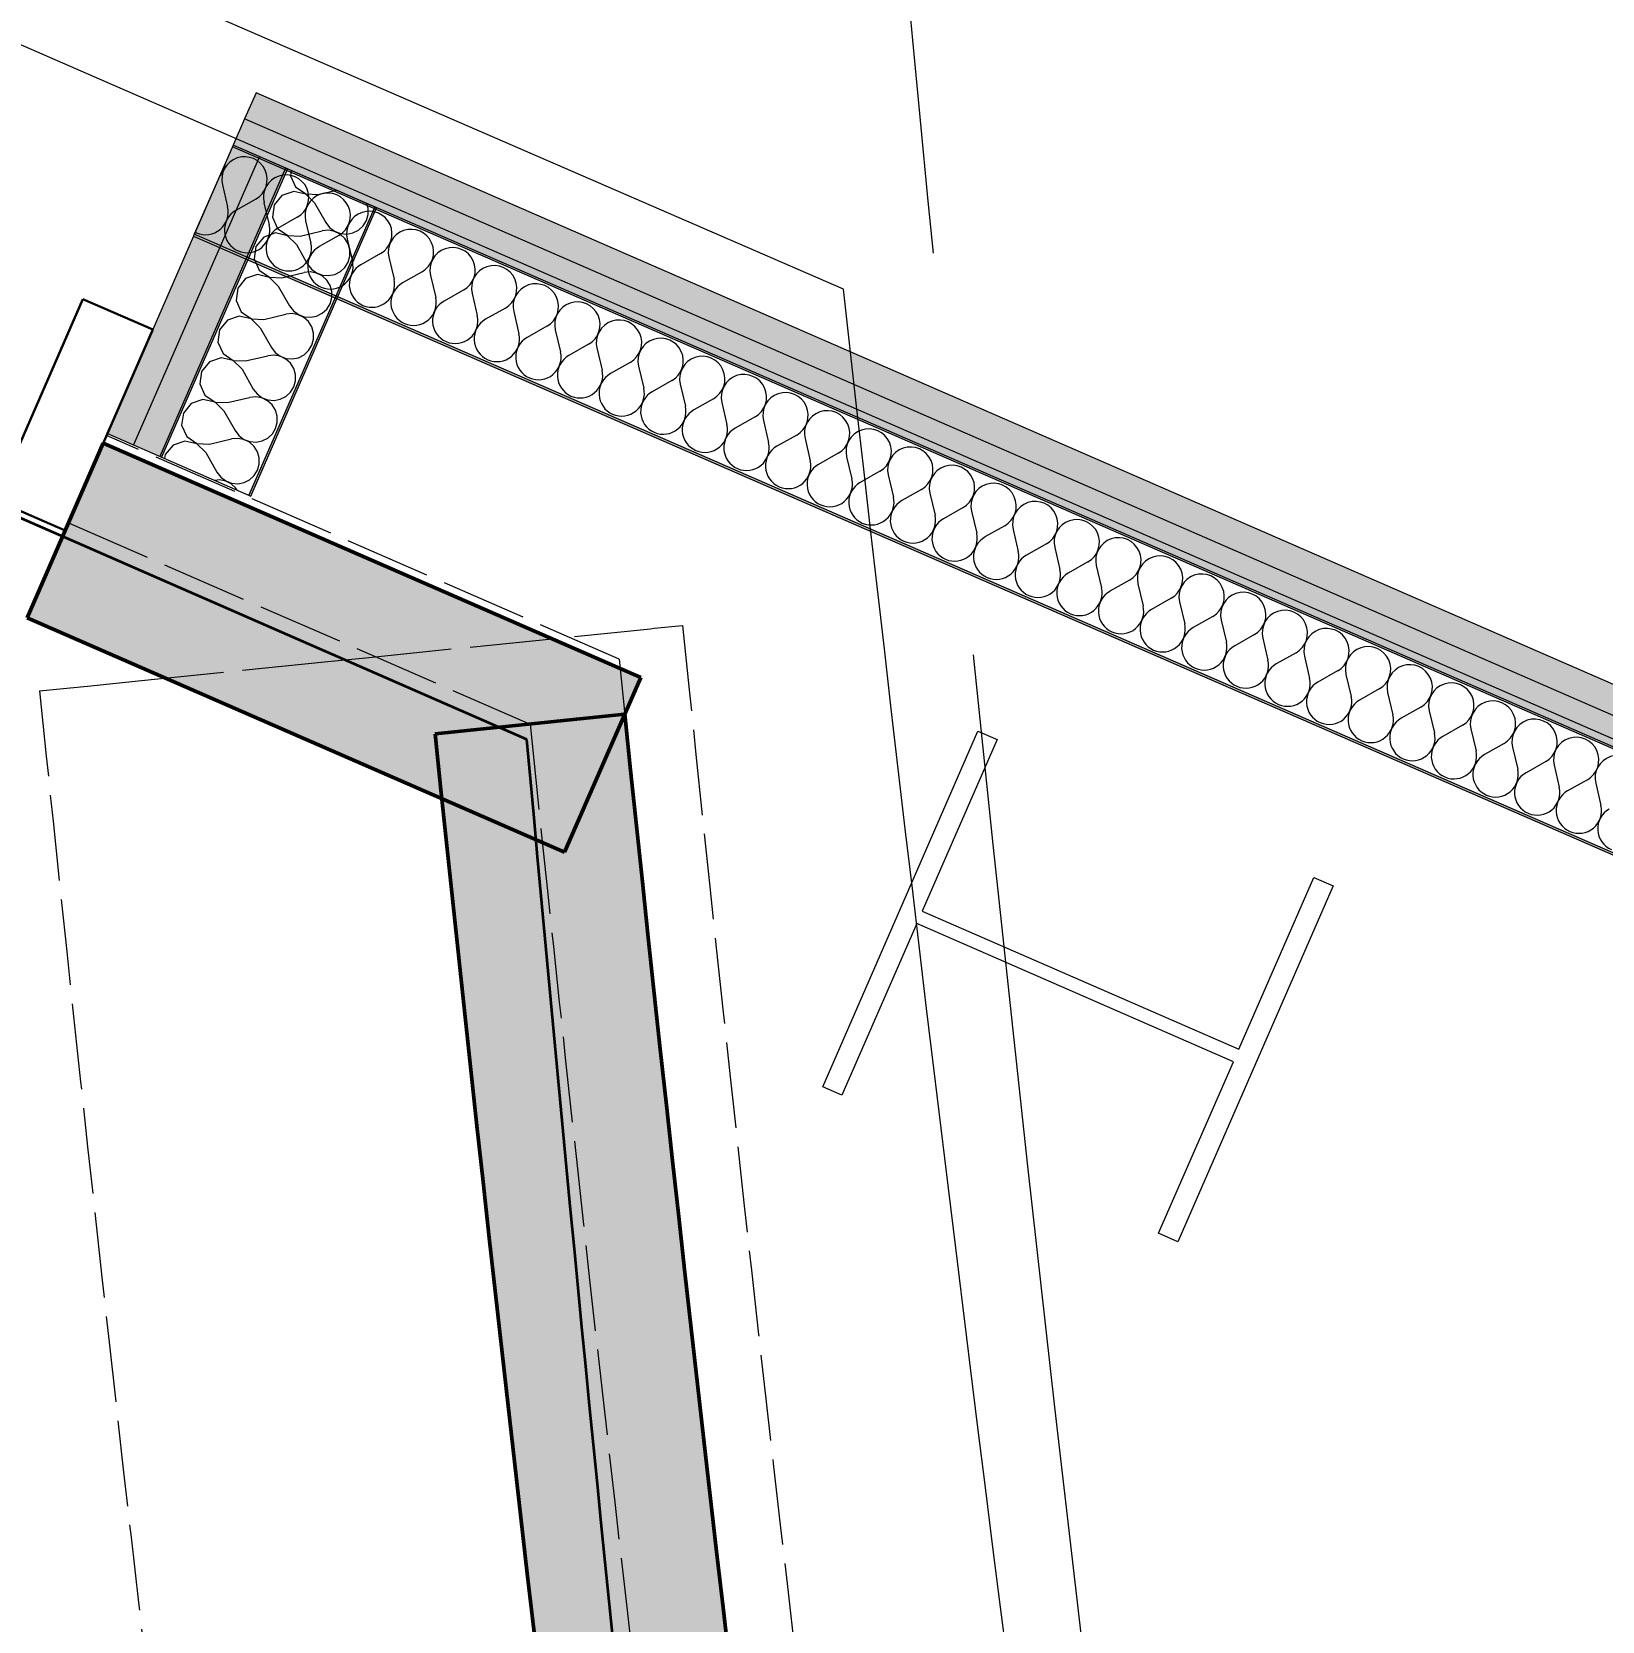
# Model space of a CAD drawing. Header units: millimetres. Extents: x -99530 to 90294, y -97212 to 56397.
# Drawn here: x -42573 to -41749, y -61600 to -60766 of the extents above; entities that cross this region are included whole.
import ezdxf
from ezdxf.enums import TextEntityAlignment as Align

# ---------------------------------------------------------------- set-up
doc = ezdxf.new("R2010")
doc.units = ezdxf.units.MM
doc.header["$MEASUREMENT"] = 0
doc.linetypes.add('Double Dashed', pattern=[1093.611073, 529.166651, -211.666656, 141.111112, -211.666656])
doc.linetypes.add('Hidden Line', pattern=[55, 45, -10])
for name, color, linetype in [('A-25-M_Wall_Ext', 7, 'Continuous'), ('A-25-M_Wall_Int', 7, 'Continuous'), ('COLUMN.IFC Import', 7, 'Continuous'), ('New_A-05-M_Gross_Int_Circulation', 7, 'Continuous'), ('New_A-15-MG_Structural_Grid_Phase_2', 7, 'Continuous'), ('New_A-20-M_Floor_Slab', 7, 'Continuous'), ('New_A-20-M_Hard_Landscape', 7, 'Continuous'), ('New_A-25-M_Wall_Ext', 7, 'Continuous'), ('New_A-25-M_Wall_Int', 7, 'Continuous'), ('New_A-95-D_Dim_Grid.Dim', 7, 'Continuous'), ('New_ArchiCAD Doors', 7, 'Continuous')]:
    doc.layers.add(name, color=color, linetype=linetype)
for name, color, linetype, lineweight, true_color in [('A-25-M_Wall_Ext_Pen_No__107', 7, 'Continuous', 15, 0xa6a6a6), ('A-25-M_Wall_Ext_Pen_No__27', 7, 'Continuous', 50, 0x2a2a2a), ('A-25-M_Wall_Int_Pen_No__107', 7, 'Continuous', 15, 0xa6a6a6), ('A-25-M_Wall_Int_Pen_No__81', 7, 'Continuous', 20, 0x6a6a6a), ('New_A-05-M_Gross_Int_Circulation_Pen_No__74', 7, 'Continuous', 20, 0x606060), ('New_A-15-MG_Structural_Grid_Phase_2_Pen_No__222', 7, 'Continuous', 13, 0x65af33), ('New_A-20-M_Hard_Landscape_Pen_No__53', 7, 'Continuous', 35, 0x444444), ('New_A-25-M_Wall_Int_Pen_No__107', 7, 'Continuous', 15, 0xa6a6a6), ('New_A-25-M_Wall_Int_Pen_No__81', 7, 'Continuous', 20, 0x6a6a6a), ('New_ArchiCAD Doors_Pen_No__23', 7, 'Continuous', 30, 0x2a2a2a), ('New_ArchiCAD Doors_Pen_No__27', 7, 'Continuous', 50, 0x2a2a2a)]:
    doc.layers.add(name, color=color, linetype=linetype, lineweight=lineweight, true_color=true_color)
for name, color, linetype, lineweight in [('A-25-M_Wall_Ext_Pen_No__87', 8, 'Continuous', 20), ('A-25-M_Wall_Int_Pen_No__1', 7, 'Continuous', 13), ('A-25-M_Wall_Int_Pen_No__150', 7, 'Continuous', 0), ('COLUMN.IFC Import_Pen_No__2', 8, 'Continuous', 15), ('New_A-20-M_Floor_Slab_Pen_No__89', 8, 'Continuous', 20), ('New_A-25-M_Wall_Ext_Pen_No__87', 8, 'Continuous', 20), ('New_A-25-M_Wall_Int_Pen_No__1', 7, 'Continuous', 13), ('New_A-25-M_Wall_Int_Pen_No__150', 7, 'Continuous', 0), ('New_A-95-D_Dim_Grid.Dim_Pen_No__4', 7, 'Continuous', 20), ('New_ArchiCAD Zone Stamps_Pen_No__6', 7, 'Continuous', 35)]:
    doc.layers.add(name, color=color, linetype=linetype, lineweight=lineweight)
doc.styles.add('GENERATED_STYLE_1', font='')
doc.styles.add('GENERATED_STYLE_3', font='')
doc.styles.add('GENERATED_STYLE_4', font='')
doc.styles.get('GENERATED_STYLE_1').set_extended_font_data('Arial', bold=True)
doc.styles.get('GENERATED_STYLE_3').set_extended_font_data('Arial')
doc.styles.get('GENERATED_STYLE_4').set_extended_font_data('Swis721 BT')
doc.dimstyles.new('GENERATED_STYLE__2', dxfattribs={"dimtxt": 300, "dimasz": 95, "dimexe": 0.18, "dimexo": 0, "dimgap": 0.09, "dimtad": 1, "dimdec": 0, "dimzin": 0, "dimdsep": 46, "dimtxsty": 'GENERATED_STYLE_4', "dimblk": 'ARROWHEAD_2', "dimblk1": 'ARROWHEAD_2', "dimblk2": 'ARROWHEAD_2', "dimcen": 0.09, "dimclrd": 7, "dimclre": 7, "dimclrt": 7, "dimadec": 0, "dimazin": 0, "dimtfac": 1, "dimtdec": 4, "dimtmove": 0, "dimatfit": 3, "dimfxl": 1, "dimtolj": 1, "dimtzin": 0, "dimarcsym": 0})

# ---------------------------------------------------------------- blocks, each defined once
blk = doc.blocks.new('catering seating and servery_INB 0113_3_1', base_point=(-33684.23, -45971.89))
at = {"layer": 'New_A-05-M_Gross_Int_Circulation_Pen_No__74', "linetype": 'Continuous'}
blk.add_line((-45020.49, -59708.19), (-38675.33, -62474.85), dxfattribs=at)
at = {"layer": 'New_ArchiCAD Zone Stamps_Pen_No__6'}
for tag, height, style, p in [('ROOM_NAME', 250, 'GENERATED_STYLE_1', (-35355.98, -44046.47)), ('zoneNameLine2', 250, 'GENERATED_STYLE_1', (-35544.41, -44478.6)), ('ROOM_NUMBER', 200, 'GENERATED_STYLE_3', (-35732.84, -44899.31)), ('measuredAreaCode', 200, 'GENERATED_STYLE_3', (-35889.87, -45259.42)), ('DUMMY_649', 200, 'GENERATED_STYLE_3', (-35582.47, -45393.46)), ('DUMMY_650', 200, 'GENERATED_STYLE_3', (-34953.29, -45667.81)), ('DUMMY_651', 133.33, 'GENERATED_STYLE_3', (-34674, -45774.36))]:
    blk.add_attdef(tag, text='', height=height, rotation=336.44041, dxfattribs=dict(at, style=style)).set_placement(p, align=Align.TOP_LEFT)
blk = doc.blocks.new('Mesh_2_1', base_point=(-42312.96, -61137.43))
at = {"layer": 'New_A-20-M_Hard_Landscape_Pen_No__53', "linetype": 'Continuous', "flags": 128}
blk.add_lwpolyline([(-42312.96, -61137.43), (-44611.59, -60132.63), (-45011.26, -60153.1), (-44779.44, -64647.12, 0.101309), (-40900.75, -69852.74, -0.324783), (-40933.13, -67038.12, -0.084886), (-41989.51, -63759.27, -0.016705)], format="xyb", close=True, dxfattribs=at)
blk = doc.blocks.new('Slab_56_1', base_point=(-44734.13, -52924.74))
at = {"layer": 'New_A-20-M_Floor_Slab_Pen_No__89', "linetype": 'Continuous', "flags": 128}
blk.add_lwpolyline([(-44734.13, -52924.74), (-44734.3, -52924.72, -0.179811), (-34721.45, -33027.69), (-34721.92, -33027.18), (-25959.6, -24873.2), (-20981.62, -27043.85), (-17009.56, -17934.66), (-17703.34, -17189.12), (-11222.85, -11158.55), (-10852.64, -11556.37), (-2918.66, -4173.23), (921.42, -599.75), (3259.49, -1619.27), (2636.44, -2195.91), (2144.41, -3324.28), (-4596.33, -18782.94), (-10337.07, -31948.28), (-13252.03, -30677.22), (-20095.26, -46371.16, -0.415568), (-30017.22, -50195.91), (-38341.96, -69287.69, -0.234037), (-41521.39, -64901.11, -0.022084), (-42146.95, -60901.38), (-44895.69, -59706.59, -0.043731)], format="xyb", close=True, dxfattribs=at)
blk = doc.blocks.new('*X738')
at = {"layer": 'New_A-25-M_Wall_Int_Pen_No__150', "linetype": 'Continuous'}
for p, q in [((-42472.7, -60846.48), (-42469.96, -60858.07)), ((-42455.24, -60854.1), (-42465.59, -60859.97)), ((-42450.88, -60856), (-42448.13, -60867.58)), ((-42433.41, -60863.61), (-42443.77, -60869.49)), ((-42429.05, -60865.51), (-42426.31, -60877.1)), ((-42411.59, -60873.13), (-42421.94, -60879)), ((-42407.22, -60875.03), (-42404.48, -60886.61)), ((-42389.76, -60882.64), (-42400.12, -60888.52)), ((-42385.4, -60884.54), (-42382.66, -60896.13)), ((-42367.94, -60892.16), (-42378.29, -60898.03)), ((-42363.57, -60894.06), (-42360.83, -60905.64)), ((-42346.11, -60901.67), (-42356.47, -60907.55)), ((-42341.75, -60903.57), (-42339.01, -60915.16)), ((-42324.29, -60911.19), (-42334.64, -60917.06)), ((-42319.92, -60913.09), (-42317.18, -60924.67)), ((-42302.46, -60920.7), (-42312.82, -60926.58)), ((-42298.1, -60922.61), (-42295.36, -60934.19)), ((-42280.64, -60930.22), (-42290.99, -60936.09)), ((-42276.27, -60932.12), (-42273.53, -60943.71)), ((-42258.81, -60939.73), (-42269.16, -60945.61)), ((-42254.45, -60941.64), (-42251.7, -60953.22)), ((-42236.99, -60949.25), (-42247.34, -60955.12)), ((-42232.62, -60951.15), (-42229.88, -60962.74)), ((-42215.16, -60958.76), (-42225.51, -60964.64)), ((-42210.79, -60960.67), (-42208.05, -60972.25)), ((-42193.33, -60968.28), (-42203.69, -60974.15)), ((-42188.97, -60970.18), (-42186.23, -60981.77)), ((-42171.51, -60977.79), (-42181.86, -60983.67)), ((-42167.14, -60979.7), (-42164.4, -60991.28)), ((-42149.68, -60987.31), (-42160.04, -60993.19)), ((-42145.32, -60989.21), (-42142.58, -61000.8)), ((-42127.86, -60996.82), (-42138.21, -61002.7)), ((-42123.49, -60998.73), (-42120.75, -61010.31)), ((-42106.03, -61006.34), (-42116.39, -61012.22)), ((-42101.67, -61008.24), (-42098.93, -61019.83)), ((-42084.21, -61015.86), (-42094.56, -61021.73)), ((-42079.84, -61017.76), (-42077.1, -61029.34)), ((-42062.38, -61025.37), (-42072.74, -61031.25)), ((-42058.02, -61027.27), (-42055.27, -61038.86)), ((-42040.56, -61034.89), (-42050.91, -61040.76)), ((-42036.19, -61036.79), (-42033.45, -61048.37)), ((-42018.73, -61044.4), (-42029.08, -61050.28)), ((-42014.37, -61046.3), (-42011.62, -61057.89)), ((-41996.9, -61053.92), (-42007.26, -61059.79)), ((-41992.54, -61055.82), (-41989.8, -61067.4)), ((-41975.08, -61063.43), (-41985.43, -61069.31)), ((-41970.71, -61065.33), (-41967.97, -61076.92)), ((-41953.25, -61072.95), (-41963.61, -61078.82)), ((-41948.89, -61074.85), (-41946.15, -61086.43)), ((-41931.43, -61082.46), (-41941.78, -61088.34)), ((-41927.06, -61084.37), (-41924.32, -61095.95)), ((-41909.6, -61091.98), (-41919.96, -61097.85)), ((-41905.24, -61093.88), (-41902.5, -61105.47)), ((-41887.78, -61101.49), (-41898.13, -61107.37)), ((-41883.41, -61103.4), (-41880.67, -61114.98)), ((-41865.95, -61111.01), (-41876.31, -61116.88)), ((-41861.59, -61112.91), (-41858.85, -61124.5)), ((-41844.13, -61120.52), (-41854.48, -61126.4)), ((-41839.76, -61122.43), (-41837.02, -61134.01)), ((-41822.3, -61130.04), (-41832.65, -61135.91)), ((-41817.94, -61131.94), (-41815.19, -61143.53)), ((-41800.48, -61139.55), (-41810.83, -61145.43)), ((-41796.11, -61141.46), (-41793.37, -61153.04)), ((-41778.65, -61149.07), (-41789, -61154.95)), ((-41774.28, -61150.97), (-41771.54, -61162.56)), ((-41756.82, -61158.58), (-41767.18, -61164.46)), ((-41752.46, -61160.49), (-41749.72, -61172.07))]:
    blk.add_line(p, q, dxfattribs=at)
for centre, start, end in [((-42482.94, -60834.23), 316.61272, 356.2757), ((-42461.12, -60843.74), 299.57428, 193.31407), ((-42439.29, -60853.26), 299.57428, 193.31407), ((-42417.47, -60862.77), 299.57428, 193.31407), ((-42481.54, -60860.81), 246.44418, 13.31407), ((-42459.72, -60870.32), 119.57428, 246.44418), ((-42395.64, -60872.29), 299.57428, 193.31407), ((-42459.72, -60870.32), 246.44418, 13.31407), ((-42481.54, -60860.81), 243.04432, 246.44418), ((-42437.89, -60879.84), 119.57428, 246.44418), ((-42437.89, -60879.84), 246.44418, 13.31407), ((-42373.81, -60881.8), 299.57428, 193.31407), ((-42416.07, -60889.36), 119.57428, 246.44418), ((-42351.99, -60891.32), 299.57428, 193.31407), ((-42416.07, -60889.36), 246.44418, 13.31407), ((-42394.24, -60898.87), 119.57428, 246.44418), ((-42330.16, -60900.83), 299.57428, 193.31407), ((-42394.24, -60898.87), 246.44418, 13.31407), ((-42372.42, -60908.39), 119.57428, 246.44418), ((-42308.34, -60910.35), 299.57428, 193.31407), ((-42372.42, -60908.39), 246.44418, 13.31407), ((-42350.59, -60917.9), 119.57428, 246.44418), ((-42286.51, -60919.86), 299.57428, 193.31407), ((-42350.59, -60917.9), 246.44418, 13.31407), ((-42328.77, -60927.42), 119.57428, 246.44418), ((-42264.69, -60929.38), 299.57428, 193.31407), ((-42328.77, -60927.42), 246.44418, 13.31407), ((-42306.94, -60936.93), 119.57428, 246.44418), ((-42242.86, -60938.89), 299.57428, 193.31407), ((-42306.94, -60936.93), 246.44418, 13.31407), ((-42285.11, -60946.45), 119.57428, 246.44418), ((-42285.11, -60946.45), 246.44418, 13.31407), ((-42221.04, -60948.41), 299.57428, 193.31407), ((-42263.29, -60955.96), 119.57428, 246.44418), ((-42199.21, -60957.93), 299.57428, 193.31407), ((-42263.29, -60955.96), 246.44418, 13.31407), ((-42241.46, -60965.48), 119.57428, 246.44418), ((-42177.38, -60967.44), 299.57428, 193.31407), ((-42241.46, -60965.48), 246.44418, 13.31407), ((-42219.64, -60974.99), 119.57428, 246.44418), ((-42155.56, -60976.96), 299.57428, 193.31407), ((-42219.64, -60974.99), 246.44418, 13.31407), ((-42197.81, -60984.51), 119.57428, 246.44418), ((-42133.73, -60986.47), 299.57428, 193.31407), ((-42197.81, -60984.51), 246.44418, 13.31407), ((-42175.99, -60994.02), 119.57428, 246.44418), ((-42111.91, -60995.99), 299.57428, 193.31407), ((-42175.99, -60994.02), 246.44418, 13.31407), ((-42154.16, -61003.54), 119.57428, 246.44418), ((-42090.08, -61005.5), 299.57428, 193.31407), ((-42154.16, -61003.54), 246.44418, 13.31407), ((-42132.34, -61013.05), 119.57428, 246.44418), ((-42132.34, -61013.05), 246.44418, 13.31407), ((-42068.26, -61015.02), 299.57428, 193.31407), ((-42110.51, -61022.57), 119.57428, 246.44418), ((-42046.43, -61024.53), 299.57428, 193.31407), ((-42110.51, -61022.57), 246.44418, 13.31407), ((-42088.68, -61032.08), 119.57428, 246.44418), ((-42024.61, -61034.05), 299.57428, 193.31407), ((-42088.68, -61032.08), 246.44418, 13.31407), ((-42066.86, -61041.6), 119.57428, 246.44418), ((-42002.78, -61043.56), 299.57428, 193.31407), ((-42066.86, -61041.6), 246.44418, 13.31407), ((-42045.03, -61051.12), 119.57428, 246.44418), ((-41980.95, -61053.08), 299.57428, 193.31407), ((-42045.03, -61051.12), 246.44418, 13.31407), ((-42023.21, -61060.63), 119.57428, 246.44418), ((-41959.13, -61062.59), 299.57428, 193.31407), ((-42023.21, -61060.63), 246.44418, 13.31407), ((-42001.38, -61070.15), 119.57428, 246.44418), ((-41937.3, -61072.11), 299.57428, 193.31407), ((-42001.38, -61070.15), 246.44418, 13.31407), ((-41979.56, -61079.66), 119.57428, 246.44418), ((-41979.56, -61079.66), 246.44418, 13.31407), ((-41915.48, -61081.62), 299.57428, 193.31407), ((-41957.73, -61089.18), 119.57428, 246.44418), ((-41893.65, -61091.14), 299.57428, 193.31407), ((-41957.73, -61089.18), 246.44418, 13.31407), ((-41935.91, -61098.69), 119.57428, 246.44418), ((-41871.83, -61100.65), 299.57428, 193.31407), ((-41935.91, -61098.69), 246.44418, 13.31407), ((-41914.08, -61108.21), 119.57428, 246.44418), ((-41850, -61110.17), 299.57428, 193.31407), ((-41914.08, -61108.21), 246.44418, 13.31407), ((-41892.26, -61117.72), 119.57428, 246.44418), ((-41828.18, -61119.69), 299.57428, 193.31407), ((-41892.26, -61117.72), 246.44418, 13.31407), ((-41870.43, -61127.24), 119.57428, 246.44418), ((-41806.35, -61129.2), 299.57428, 193.31407), ((-41870.43, -61127.24), 246.44418, 13.31407), ((-41848.6, -61136.75), 119.57428, 246.44418), ((-41784.53, -61138.72), 299.57428, 193.31407), ((-41848.6, -61136.75), 246.44418, 13.31407), ((-41826.78, -61146.27), 119.57428, 246.44418), ((-41826.78, -61146.27), 246.44418, 13.31407), ((-41762.7, -61148.23), 299.57428, 193.31407), ((-41804.95, -61155.78), 119.57428, 246.44418), ((-41740.87, -61157.75), 299.57428, 193.31407), ((-41804.95, -61155.78), 246.44418, 13.31407), ((-41783.13, -61165.3), 119.57428, 246.44418), ((-41783.13, -61165.3), 246.44418, 13.31407), ((-41761.3, -61174.81), 119.57428, 246.44418), ((-41761.3, -61174.81), 246.44418, 13.31407), ((-41739.48, -61184.33), 119.57428, 246.44418)]:
    blk.add_arc(centre, 11.9, start, end, dxfattribs=at)
blk = doc.blocks.new('Wall_206_1', base_point=(-38372.79, -62578.03))
at = {"layer": 'New_A-25-M_Wall_Int_Pen_No__107', "linetype": 'Continuous'}
for points in [[(-42455.05, -60798.28), (-42461.05, -60812.03), (-38704.21, -62449.91), (-38698.21, -62436.16)], [(-42467.04, -60825.78), (-38710.2, -62463.66), (-38704.21, -62449.91), (-42461.05, -60812.03)]]:
    blk.add_hatch(color=256, dxfattribs=at).paths.add_polyline_path(points)
at = {"layer": 'New_A-25-M_Wall_Int_Pen_No__81', "linetype": 'Continuous', "lineweight": 0, "true_color": 0x353535}
for points in [[(-42467.44, -60826.7), (-38710.6, -62464.57), (-38710.2, -62463.66), (-42467.04, -60825.78)], [(-42487.42, -60872.53), (-42487.82, -60873.45), (-38730.99, -62511.32), (-38730.59, -62510.4)]]:
    blk.add_hatch(color=250, dxfattribs=at).paths.add_polyline_path(points)
at = {"layer": 'New_A-25-M_Wall_Int_Pen_No__1', "linetype": 'Continuous'}
for p, q in [((-42455.05, -60798.28), (-42461.05, -60812.03)), ((-42461.05, -60812.03), (-42467.04, -60825.78)), ((-38704.21, -62449.91), (-42461.05, -60812.03)), ((-42467.44, -60826.7), (-42487.42, -60872.53)), ((-42467.04, -60825.78), (-42467.44, -60826.7)), ((-38710.6, -62464.57), (-42467.44, -60826.7)), ((-38710.2, -62463.66), (-42467.04, -60825.78)), ((-42487.42, -60872.53), (-42487.82, -60873.45)), ((-38730.59, -62510.4), (-42487.42, -60872.53))]:
    blk.add_line(p, q, dxfattribs=at)
at = {"layer": 'New_A-25-M_Wall_Int_Pen_No__1', "linetype": 'Continuous', "flags": 128}
for points in [[(-38698.21, -62436.16), (-42455.05, -60798.28)], [(-42487.82, -60873.45), (-38730.99, -62511.32)]]:
    blk.add_lwpolyline(points, dxfattribs=at)
at = {"layer": 'New_A-25-M_Wall_Int', "color": 250, "lineweight": 50, "true_color": 0x2a2a2a}
blk.add_blockref('*X738', (0, 0), dxfattribs=at)
blk = doc.blocks.new('Wall_233_1', base_point=(-42264.59, -61095.29))
at = {"layer": 'New_A-25-M_Wall_Ext_Pen_No__87', "linetype": 'Hidden Line'}
for radius, start in [(37234.44, 185.847464), (37284.44, 185.892366)]:
    blk.add_arc((-5223.89, -57301.83), radius, start, 191.659248, dxfattribs=at)
blk = doc.blocks.new('Wall_322_1', base_point=(-42261.67, -61124.25))
at = {"layer": 'A-25-M_Wall_Ext_Pen_No__107', "linetype": 'Continuous', "lineweight": 0, "true_color": 0x535353}
blk.add_hatch(color=251, dxfattribs=at).paths.add_polyline_path([(-42361.13, -61134.57, 0.025045), (-41783.48, -64868.72), (-41685.55, -64848.5, -0.025045), (-42261.67, -61124.25)])
at = {"layer": 'A-25-M_Wall_Ext_Pen_No__27', "linetype": 'Continuous', "flags": 128}
blk.add_lwpolyline([(-42261.67, -61124.25), (-42361.13, -61134.57)], dxfattribs=at)
at = {"layer": 'A-25-M_Wall_Ext_Pen_No__27', "linetype": 'Continuous'}
for radius in [37641.11, 37741.11]:
    blk.add_arc((-4821.59, -57239.2), radius, 185.924212, 191.662952, dxfattribs=at)
blk = doc.blocks.new('Wall_420_1', base_point=(-42568.57, -61112.06))
at = {"layer": 'A-25-M_Wall_Ext_Pen_No__87', "linetype": 'Hidden Line', "flags": 128}
for points in [[(-42397.46, -61094.6), (-42248.23, -61079.38)], [(-42248.23, -61079.38), (-42246.24, -61079.17)], [(-42246.24, -61079.17), (-42231.32, -61077.65)], [(-42516.84, -61106.78), (-42417.35, -61096.63)], [(-42417.35, -61096.63), (-42399.45, -61094.81)], [(-42399.45, -61094.81), (-42397.46, -61094.6)], [(-42568.57, -61112.06), (-42541.71, -61109.32)], [(-42541.71, -61109.32), (-42516.84, -61106.78)]]:
    blk.add_lwpolyline(points, dxfattribs=at)
at = {"layer": 'A-25-M_Wall_Ext_Pen_No__87', "linetype": 'Hidden Line'}
for radius, end in [(37200.42, 192.529439), (37539.42, 192.534789)]:
    blk.add_arc((-5223.03, -57301.65), radius, 185.825796, end, dxfattribs=at)
blk = doc.blocks.new('Double Door with Sidelight 19')
at = {"layer": 'New_ArchiCAD Doors_Pen_No__23', "linetype": 'Continuous'}
for p, q in [((1110, 0), (1070, 0)), ((1070, 0), (1070, -115)), ((1110, -115), (1110, 0)), ((1070, -115), (1110, -115))]:
    blk.add_line(p, q, dxfattribs=at)
at = {"layer": 'New_ArchiCAD Doors_Pen_No__27', "linetype": 'Continuous'}
blk.add_line((1110, 0), (1110, -50), dxfattribs=at)
blk = doc.blocks.new('Wall_452_1', base_point=(-42293.24, -61196.66))
at = {"layer": 'A-25-M_Wall_Ext_Pen_No__107', "linetype": 'Continuous', "lineweight": 0, "true_color": 0x535353}
blk.add_hatch(color=251, dxfattribs=at).paths.add_polyline_path([(-42555.18, -61027.9), (-42575.16, -61073.73), (-42293.24, -61196.66), (-42253.27, -61105), (-42535.19, -60982.06)])
at = {"layer": 'A-25-M_Wall_Ext_Pen_No__27', "linetype": 'Continuous'}
for p, q in [((-42555.18, -61027.9), (-42535.19, -60982.06)), ((-42575.16, -61073.73), (-42555.18, -61027.9))]:
    blk.add_line(p, q, dxfattribs=at)
at = {"layer": 'A-25-M_Wall_Ext_Pen_No__27', "linetype": 'Continuous', "flags": 128}
for points in [[(-42253.27, -61105), (-42535.19, -60982.06)], [(-42575.16, -61073.73), (-42293.24, -61196.66)], [(-42293.24, -61196.66), (-42253.27, -61105)]]:
    blk.add_lwpolyline(points, dxfattribs=at)
at = {"layer": 'New_ArchiCAD Doors', "color": 251, "linetype": 'Continuous', "lineweight": 20, "true_color": 0x606060, "xscale": -1, "zscale": 1000, "rotation": 156.4404115839974}
blk.add_blockref('Double Door with Sidelight 19', (-43572.65, -60584.23), dxfattribs=at)
blk = doc.blocks.new('*X1070')
at = {"layer": 'A-25-M_Wall_Int_Pen_No__150', "linetype": 'Continuous'}
for p, q in [((-42436.59, -60839.06), (-42436.96, -60841.76)), ((-42436.96, -60841.76), (-42434.31, -60847.7)), ((-42441.47, -60852.11), (-42445.6, -60857.14)), ((-42435.31, -60850.01), (-42441.47, -60852.11)), ((-42428.97, -60851.45), (-42435.31, -60850.01)), ((-42434.31, -60847.7), (-42428.93, -60851.37)), ((-42424.33, -60856.02), (-42428.97, -60851.45)), ((-42428.93, -60851.37), (-42422.43, -60851.66)), ((-42422.43, -60851.66), (-42412.88, -60849.4)), ((-42445.6, -60857.14), (-42446.47, -60863.58)), ((-42424.33, -60856.02), (-42418.46, -60866.37)), ((-42396.32, -60858.81), (-42397.04, -60856.3)), ((-42396.31, -60862.1), (-42396.32, -60858.81)), ((-42446.47, -60863.58), (-42443.82, -60869.53)), ((-42418.46, -60866.37), (-42416.46, -60868.98)), ((-42401.32, -60870.28), (-42398.91, -60868.06)), ((-42398.91, -60868.06), (-42397.19, -60865.26)), ((-42397.19, -60865.26), (-42396.31, -60862.1)), ((-42450.99, -60873.94), (-42455.12, -60878.96)), ((-42444.83, -60871.83), (-42450.99, -60873.94)), ((-42438.49, -60873.28), (-42444.83, -60871.83)), ((-42443.82, -60869.53), (-42438.45, -60873.19)), ((-42433.85, -60877.85), (-42438.49, -60873.28)), ((-42438.45, -60873.19), (-42431.95, -60873.48)), ((-42431.95, -60873.48), (-42420.36, -60870.74)), ((-42417.09, -60870.43), (-42420.36, -60870.74)), ((-42413.86, -60871.03), (-42417.09, -60870.43)), ((-42416.46, -60868.98), (-42413.82, -60870.94)), ((-42410.92, -60872.49), (-42413.86, -60871.03)), ((-42413.82, -60870.94), (-42410.75, -60872.11)), ((-42408.48, -60874.69), (-42410.92, -60872.49)), ((-42410.75, -60872.11), (-42407.48, -60872.39)), ((-42406.75, -60877.48), (-42408.48, -60874.69)), ((-42407.48, -60872.39), (-42404.26, -60871.77)), ((-42404.26, -60871.77), (-42401.32, -60870.28)), ((-42455.12, -60878.96), (-42455.99, -60885.41)), ((-42455.99, -60885.41), (-42453.34, -60891.35)), ((-42433.85, -60877.85), (-42427.98, -60888.2)), ((-42405.84, -60880.64), (-42406.75, -60877.48)), ((-42406.71, -60887.08), (-42405.82, -60883.92)), ((-42405.82, -60883.92), (-42405.84, -60880.64)), ((-42454.35, -60893.66), (-42460.5, -60895.76)), ((-42448, -60895.1), (-42454.35, -60893.66)), ((-42453.34, -60891.35), (-42447.96, -60895.02)), ((-42441.46, -60895.31), (-42429.88, -60892.56)), ((-42426.61, -60892.26), (-42429.88, -60892.56)), ((-42427.98, -60888.2), (-42425.98, -60890.81)), ((-42423.38, -60892.85), (-42426.61, -60892.26)), ((-42425.98, -60890.81), (-42423.34, -60892.77)), ((-42420.44, -60894.31), (-42423.38, -60892.85)), ((-42423.34, -60892.77), (-42420.27, -60893.93)), ((-42420.27, -60893.93), (-42417, -60894.21)), ((-42417, -60894.21), (-42413.77, -60893.59)), ((-42413.77, -60893.59), (-42410.84, -60892.11)), ((-42410.84, -60892.11), (-42408.42, -60889.88)), ((-42408.42, -60889.88), (-42406.71, -60887.08)), ((-42464.63, -60900.79), (-42465.51, -60907.23)), ((-42460.5, -60895.76), (-42464.63, -60900.79)), ((-42443.37, -60899.67), (-42448, -60895.1)), ((-42447.96, -60895.02), (-42441.46, -60895.31)), ((-42443.37, -60899.67), (-42437.49, -60910.02)), ((-42418, -60896.52), (-42420.44, -60894.31)), ((-42416.26, -60899.3), (-42418, -60896.52)), ((-42415.35, -60902.46), (-42416.26, -60899.3)), ((-42465.51, -60907.23), (-42462.86, -60913.18)), ((-42437.49, -60910.02), (-42435.49, -60912.63)), ((-42417.94, -60911.71), (-42416.23, -60908.91)), ((-42416.23, -60908.91), (-42415.34, -60905.74)), ((-42415.34, -60905.74), (-42415.35, -60902.46)), ((-42470.02, -60917.59), (-42474.15, -60922.61)), ((-42463.86, -60915.48), (-42470.02, -60917.59)), ((-42457.52, -60916.93), (-42463.86, -60915.48)), ((-42462.86, -60913.18), (-42457.48, -60916.84)), ((-42452.88, -60921.5), (-42457.52, -60916.93)), ((-42457.48, -60916.84), (-42450.98, -60917.13)), ((-42450.98, -60917.13), (-42439.4, -60914.39)), ((-42436.13, -60914.08), (-42439.4, -60914.39)), ((-42432.9, -60914.68), (-42436.13, -60914.08)), ((-42435.49, -60912.63), (-42432.86, -60914.59)), ((-42429.95, -60916.14), (-42432.9, -60914.68)), ((-42432.86, -60914.59), (-42429.79, -60915.76)), ((-42427.52, -60918.34), (-42429.95, -60916.14)), ((-42429.79, -60915.76), (-42426.51, -60916.04)), ((-42425.78, -60921.13), (-42427.52, -60918.34)), ((-42426.51, -60916.04), (-42423.29, -60915.41)), ((-42423.29, -60915.41), (-42420.36, -60913.93)), ((-42420.36, -60913.93), (-42417.94, -60911.71)), ((-42474.15, -60922.61), (-42475.02, -60929.06)), ((-42452.88, -60921.5), (-42447.01, -60931.85)), ((-42424.87, -60924.29), (-42425.78, -60921.13)), ((-42424.86, -60927.57), (-42424.87, -60924.29)), ((-42475.02, -60929.06), (-42472.37, -60935)), ((-42472.37, -60935), (-42467, -60938.67)), ((-42447.01, -60931.85), (-42445.01, -60934.46)), ((-42445.01, -60934.46), (-42442.37, -60936.42)), ((-42429.87, -60935.76), (-42427.46, -60933.53)), ((-42427.46, -60933.53), (-42425.74, -60930.73)), ((-42425.74, -60930.73), (-42424.86, -60927.57)), ((-42479.54, -60939.41), (-42483.67, -60944.44)), ((-42473.38, -60937.31), (-42479.54, -60939.41)), ((-42467.04, -60938.75), (-42473.38, -60937.31)), ((-42462.4, -60943.32), (-42467.04, -60938.75)), ((-42467, -60938.67), (-42460.5, -60938.96)), ((-42462.4, -60943.32), (-42456.53, -60953.67)), ((-42460.5, -60938.96), (-42448.91, -60936.21)), ((-42445.64, -60935.91), (-42448.91, -60936.21)), ((-42442.41, -60936.5), (-42445.64, -60935.91)), ((-42439.47, -60937.96), (-42442.41, -60936.5)), ((-42442.37, -60936.42), (-42439.3, -60937.58)), ((-42437.04, -60940.17), (-42439.47, -60937.96)), ((-42439.3, -60937.58), (-42436.03, -60937.86)), ((-42435.3, -60942.95), (-42437.04, -60940.17)), ((-42436.03, -60937.86), (-42432.81, -60937.24)), ((-42434.39, -60946.11), (-42435.3, -60942.95)), ((-42432.81, -60937.24), (-42429.87, -60935.76)), ((-42483.67, -60944.44), (-42484.54, -60950.88)), ((-42484.54, -60950.88), (-42481.89, -60956.83)), ((-42435.26, -60952.56), (-42434.37, -60949.39)), ((-42434.37, -60949.39), (-42434.39, -60946.11)), ((-42482.9, -60959.13), (-42489.05, -60961.24)), ((-42476.55, -60960.58), (-42482.9, -60959.13)), ((-42481.89, -60956.83), (-42476.51, -60960.49)), ((-42471.92, -60965.15), (-42476.55, -60960.58)), ((-42476.51, -60960.49), (-42470.01, -60960.78)), ((-42470.01, -60960.78), (-42458.43, -60958.04)), ((-42455.16, -60957.73), (-42458.43, -60958.04)), ((-42456.53, -60953.67), (-42454.53, -60956.28)), ((-42451.93, -60958.33), (-42455.16, -60957.73)), ((-42454.53, -60956.28), (-42451.89, -60958.24)), ((-42448.99, -60959.79), (-42451.93, -60958.33)), ((-42451.89, -60958.24), (-42448.82, -60959.41)), ((-42446.55, -60961.99), (-42448.99, -60959.79)), ((-42448.82, -60959.41), (-42445.55, -60959.69)), ((-42445.55, -60959.69), (-42442.32, -60959.06)), ((-42442.32, -60959.06), (-42439.39, -60957.58)), ((-42439.39, -60957.58), (-42436.97, -60955.36)), ((-42436.97, -60955.36), (-42435.26, -60952.56)), ((-42493.18, -60966.26), (-42494.06, -60972.71)), ((-42489.05, -60961.24), (-42493.18, -60966.26)), ((-42471.92, -60965.15), (-42466.04, -60975.5)), ((-42444.81, -60964.78), (-42446.55, -60961.99)), ((-42443.9, -60967.93), (-42444.81, -60964.78)), ((-42443.89, -60971.22), (-42443.9, -60967.93)), ((-42494.06, -60972.71), (-42491.41, -60978.65)), ((-42466.04, -60975.5), (-42464.04, -60978.11)), ((-42448.91, -60979.41), (-42446.49, -60977.18)), ((-42446.49, -60977.18), (-42444.78, -60974.38)), ((-42444.78, -60974.38), (-42443.89, -60971.22)), ((-42498.57, -60983.06), (-42502.7, -60988.09)), ((-42492.41, -60980.96), (-42498.57, -60983.06)), ((-42486.07, -60982.4), (-42492.41, -60980.96)), ((-42491.41, -60978.65), (-42486.03, -60982.32)), ((-42481.43, -60986.97), (-42486.07, -60982.4)), ((-42486.03, -60982.32), (-42479.53, -60982.6)), ((-42479.53, -60982.6), (-42467.95, -60979.86)), ((-42464.68, -60979.56), (-42467.95, -60979.86)), ((-42461.45, -60980.15), (-42464.68, -60979.56)), ((-42464.04, -60978.11), (-42461.41, -60980.07)), ((-42458.5, -60981.61), (-42461.45, -60980.15)), ((-42461.41, -60980.07), (-42458.34, -60981.23)), ((-42456.07, -60983.82), (-42458.5, -60981.61)), ((-42458.34, -60981.23), (-42455.06, -60981.51)), ((-42454.33, -60986.6), (-42456.07, -60983.82)), ((-42455.06, -60981.51), (-42451.84, -60980.89)), ((-42451.84, -60980.89), (-42448.91, -60979.41)), ((-42502.7, -60988.09), (-42502.98, -60990.12)), ((-42481.43, -60986.97), (-42475.56, -60997.32)), ((-42453.42, -60989.76), (-42454.33, -60986.6)), ((-42454.29, -60996.21), (-42453.41, -60993.04)), ((-42453.41, -60993.04), (-42453.42, -60989.76)), ((-42474.19, -61001.38), (-42476.62, -61001.61)), ((-42475.56, -60997.32), (-42473.56, -60999.93)), ((-42470.96, -61001.98), (-42474.19, -61001.38)), ((-42473.56, -60999.93), (-42470.92, -61001.89)), ((-42468.02, -61003.44), (-42470.96, -61001.98)), ((-42470.92, -61001.89), (-42467.85, -61003.06)), ((-42461.36, -61002.71), (-42458.42, -61001.23)), ((-42458.42, -61001.23), (-42456.01, -60999.01)), ((-42456.01, -60999.01), (-42454.29, -60996.21)), ((-42465.59, -61005.64), (-42468.02, -61003.44)), ((-42467.85, -61003.06), (-42464.58, -61003.34)), ((-42464.92, -61006.71), (-42465.59, -61005.64)), ((-42464.58, -61003.34), (-42461.36, -61002.71))]:
    blk.add_line(p, q, dxfattribs=at)
blk = doc.blocks.new('Wall_454_1', base_point=(-42467.04, -60825.78))
at = {"layer": 'A-25-M_Wall_Int_Pen_No__107', "linetype": 'Continuous'}
for points in [[(-42467.04, -60825.78), (-42533, -60977.03), (-42519.25, -60983.02), (-42453.3, -60831.78)], [(-42453.3, -60831.78), (-42519.25, -60983.02), (-42505.5, -60989.02), (-42439.55, -60837.77)]]:
    blk.add_hatch(color=256, dxfattribs=at).paths.add_polyline_path(points)
at = {"layer": 'A-25-M_Wall_Int_Pen_No__81', "linetype": 'Continuous', "lineweight": 0, "true_color": 0x353535}
for points in [[(-42439.55, -60837.77), (-42505.5, -60989.02), (-42504.58, -60989.42), (-42438.63, -60838.17)], [(-42392.8, -60858.16), (-42458.75, -61009.4), (-42457.83, -61009.8), (-42391.88, -60858.56)]]:
    blk.add_hatch(color=250, dxfattribs=at).paths.add_polyline_path(points)
at = {"layer": 'A-25-M_Wall_Int_Pen_No__1', "linetype": 'Continuous'}
for p, q in [((-42453.3, -60831.78), (-42519.25, -60983.02)), ((-42439.55, -60837.77), (-42505.5, -60989.02)), ((-42438.63, -60838.17), (-42504.58, -60989.42)), ((-42392.8, -60858.16), (-42458.75, -61009.4))]:
    blk.add_line(p, q, dxfattribs=at)
at = {"layer": 'A-25-M_Wall_Int_Pen_No__1', "linetype": 'Continuous', "flags": 128}
for points in [[(-42467.04, -60825.78), (-42533, -60977.03)], [(-42391.88, -60858.56), (-42467.04, -60825.78)], [(-42457.83, -61009.8), (-42391.88, -60858.56)], [(-42533, -60977.03), (-42457.83, -61009.8)]]:
    blk.add_lwpolyline(points, dxfattribs=at)
at = {"layer": 'A-25-M_Wall_Int', "color": 250, "lineweight": 50, "true_color": 0x2a2a2a}
blk.add_blockref('*X1070', (0, 0), dxfattribs=at)
blk = doc.blocks.new('Wall_456_1', base_point=(-42533.44, -60978.06))
at = {"layer": 'A-25-M_Wall_Ext_Pen_No__87', "linetype": 'Hidden Line', "flags": 128}
for points in [[(-42533.44, -60978.06), (-42553.43, -61023.89)], [(-42264.59, -61095.29), (-42533.44, -60978.06)], [(-42553.43, -61023.89), (-42311.34, -61129.45)]]:
    blk.add_lwpolyline(points, dxfattribs=at)
blk = doc.blocks.new('Standard grid marker_28')
at = {"layer": 'New_A-15-MG_Structural_Grid_Phase_2_Pen_No__222', "linetype": 'Double Dashed'}
blk.add_arc((0, 0), 37050.42, 0, 16.800697, dxfattribs=at)
at = {"layer": 'New_A-15-MG_Structural_Grid_Phase_2_Pen_No__222', "style": 'GENERATED_STYLE_4'}
blk.add_attdef('AC_MarkerText_1', text='', height=350, rotation=160.71411, dxfattribs=at).set_placement((37050.42, -456.61), align=Align.MIDDLE_CENTER)
blk = doc.blocks.new('Column 176')
at = {"layer": 'COLUMN.IFC Import_Pen_No__2', "linetype": 'Continuous'}
for p, q in [((-101.8, 101.6), (101.8, 101.6)), ((-101.8, 90.6), (-101.8, 101.6)), ((101.8, 101.6), (101.8, 90.6)), ((-3.6, 90.6), (-101.8, 90.6)), ((-3.6, -90.6), (-3.6, 90.6)), ((3.6, 90.6), (3.6, -90.6)), ((101.8, 90.6), (3.6, 90.6)), ((-101.8, -90.6), (-3.6, -90.6)), ((-101.8, -101.6), (-101.8, -90.6)), ((3.6, -90.6), (101.8, -90.6)), ((101.8, -90.6), (101.8, -101.6)), ((101.8, -101.6), (-101.8, -101.6))]:
    blk.add_line(p, q, dxfattribs=at)
blk = doc.blocks.new('*D1798')
at = {"layer": 'New_A-95-D_Dim_Grid.Dim_Pen_No__4', "linetype": 'Continuous'}
for p, q in [((-38031.57, -56974.45), (-35766.87, -51780.79)), ((-38074.44, -56916.39), (-37988.7, -57032.51)), ((-37945.63, -57011.92), (-38117.5, -56936.98)), ((-39984.71, -61453.61), (-38031.57, -56974.45)), ((-40027.57, -61395.55), (-39941.84, -61511.67)), ((-39898.77, -61491.08), (-40070.64, -61416.14)), ((-40009.14, -61509.64), (-39984.71, -61453.61))]:
    blk.add_line(p, q, dxfattribs=at)
at = {"layer": 'New_A-95-D_Dim_Grid.Dim_Pen_No__4', "insert": (-39274.95, -59675.8), "char_height": 300, "attachment_point": 7, "rotation": 66.44041, "style": 'GENERATED_STYLE_4'}
blk.add_mtext('\\A1;{\\fSwis721 BT|b0|i0|c0|p34;4,886}', dxfattribs=at)
blk = doc.blocks.new('ARROWHEAD_2')
at = {"color": 0, "linetype": 'Continuous', "lineweight": 0}
for p, q in [((-0.3781, -0.655), (0.3781, 0.655)), ((0, 0), (-1, 0))]:
    blk.add_line(p, q, dxfattribs=at)

msp = doc.modelspace()

# ---------------------------------------------------------------- block references
at = {"layer": 'A-25-M_Wall_Ext', "color": 250, "lineweight": 50, "true_color": 0x2a2a2a}
for name, p in [('Wall_452_1', (-42293.24, -61196.66)), ('Wall_456_1', (-42533.44, -60978.06)), ('Wall_420_1', (-42568.57, -61112.06)), ('Wall_322_1', (-42261.67, -61124.25))]:
    msp.add_blockref(name, p, dxfattribs=at)
at = {"layer": 'A-25-M_Wall_Int', "color": 250, "lineweight": 50, "true_color": 0x2a2a2a}
msp.add_blockref('Wall_454_1', (-42467.04, -60825.78), dxfattribs=at)
at = {"layer": 'COLUMN.IFC Import', "linetype": 'Continuous', "zscale": 1000, "rotation": 66.44041158398767}
msp.add_blockref('Column 176', (-42024.04, -61267), dxfattribs=at)
at = {"layer": 'New_A-05-M_Gross_Int_Circulation', "linetype": 'Continuous'}
msp.add_blockref('catering seating and servery_INB 0113_3_1', (-33684.23, -45971.89), dxfattribs=at)
at = {"layer": 'New_A-15-MG_Structural_Grid_Phase_2', "color": 8, "linetype": 'Continuous', "lineweight": 15, "zscale": 1000, "rotation": 175.7263039143517}
msp.add_blockref('Standard grid marker_28', (-5223.03, -57301.65), dxfattribs=at)
at = {"layer": 'New_A-20-M_Floor_Slab', "color": 8, "linetype": 'Continuous', "lineweight": 20}
msp.add_blockref('Slab_56_1', (-44734.13, -52924.74), dxfattribs=at)
at = {"layer": 'New_A-20-M_Hard_Landscape', "color": 49, "lineweight": 35, "true_color": 0x444444}
msp.add_blockref('Mesh_2_1', (-42312.96, -61137.43), dxfattribs=at)
at = {"layer": 'New_A-25-M_Wall_Ext', "color": 250, "lineweight": 50, "true_color": 0x2a2a2a}
msp.add_blockref('Wall_233_1', (-42264.59, -61095.29), dxfattribs=at)
at = {"layer": 'New_A-25-M_Wall_Int', "color": 250, "lineweight": 50, "true_color": 0x2a2a2a}
msp.add_blockref('Wall_206_1', (-38372.79, -62578.03), dxfattribs=at)

# ---------------------------------------------------------------- dimensions: what is measured, and where the dimension line sits
at = {"layer": 'New_A-95-D_Dim_Grid.Dim', "linetype": 'Continuous'}
dim = msp.add_linear_dim(base=(-38031.57, -56974.45), p1=(-47960.9, -57975.6), p2=(-46498.08, -53282.63), angle=66.44041, dimstyle='GENERATED_STYLE__2', dxfattribs=at)
dim.commit()
dim.dimension.update_dxf_attribs({"geometry": '*D1798', "text_midpoint": (-39200.67, -59130.18), "dimtype": 160, "text_rotation": 66.44041})

doc.saveas('drawing.dxf')
